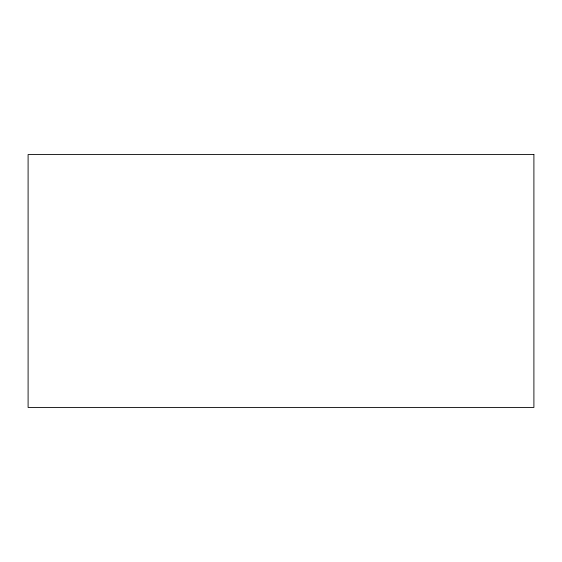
<?xml version="1.0" encoding="UTF-8"?>
<svg xmlns="http://www.w3.org/2000/svg" width="562" height="562" viewBox="0 0 562 562"><rect width="100%" height="100%" fill="white"/><g stroke="black" fill="none" stroke-linecap="round" stroke-linejoin="round"><path stroke-width="0.84" d="M533.9 154.55L28.1 154.55L28.1 407.45L533.9 407.45L533.9 154.55"/></g></svg>
